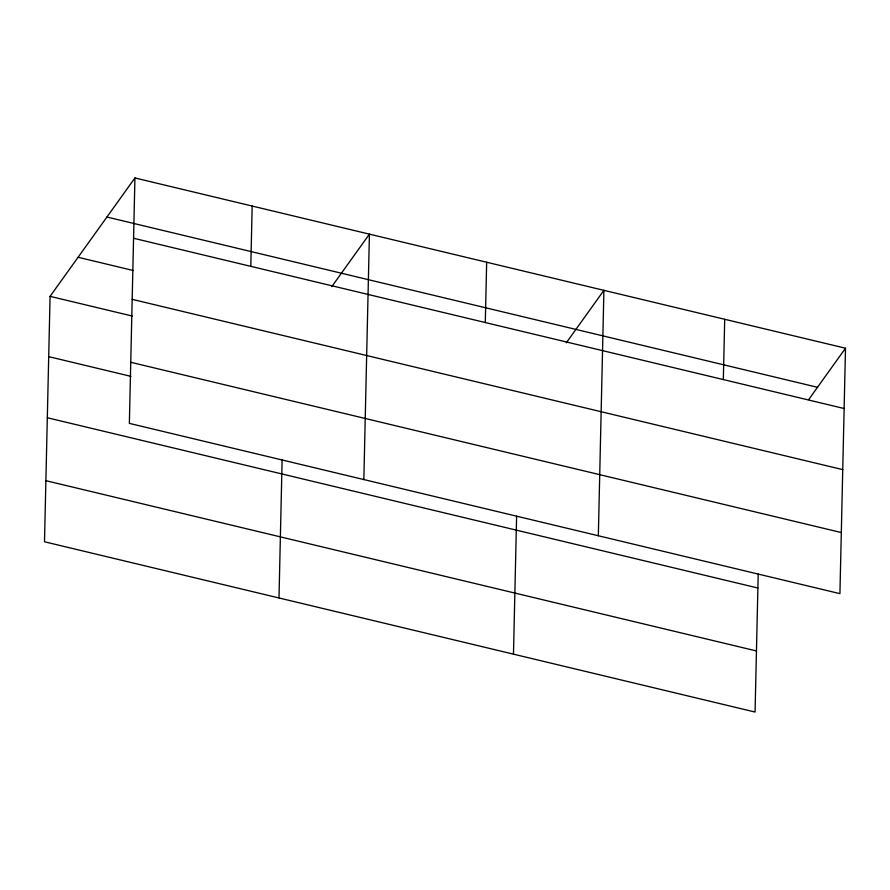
<?xml version="1.0" encoding="UTF-8"?>
<svg xmlns="http://www.w3.org/2000/svg" width="890" height="890" viewBox="0 0 890 890"><rect width="100%" height="100%" fill="white"/><g stroke="black" fill="none" stroke-linecap="round" stroke-linejoin="round"><path stroke-width="1.33" d="M134.935 177.956L129.362 423.373L839.926 593.652L845.5 348.224L134.935 177.956L50.074 296.348L44.5 541.776L755.065 712.044L758.202 574.128M250.802 266.344L252.17 206.046M278.993 597.969L282.119 460.052M363.843 479.565L369.417 234.148L331.792 286.636M485.295 322.536L486.663 262.238M513.474 654.15L516.612 516.233M598.336 535.758L603.91 290.329L566.285 342.828M723.336 379.574L724.705 319.276M808.676 399.599L845.5 348.224M106.922 217.027L817.498 387.295M133.567 238.253L844.132 408.521M78.075 257.277L133.322 270.516M132.176 299.34L842.741 469.62M50.074 296.348L132.276 316.05M130.752 362.286L841.317 532.554M48.705 356.645L130.908 376.348M47.315 417.744L757.88 588.012M45.891 480.678L756.456 650.957"/></g></svg>
